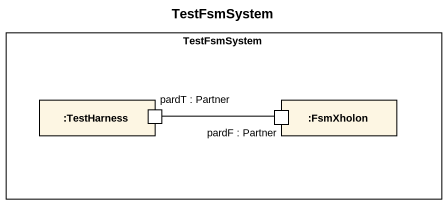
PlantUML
@startuml
title TestFsmSystem
rectangle TestFsmSystem {
  rectangle ":TestHarness" as TestHarness {
    port "pardT : Partner" as pardT_Partner
  }
  rectangle ":FsmXholon" as FsmXholon {
    port "pardF : Partner" as pardF_Partner
  }
}
pardT_Partner -right- pardF_Partner
@enduml
